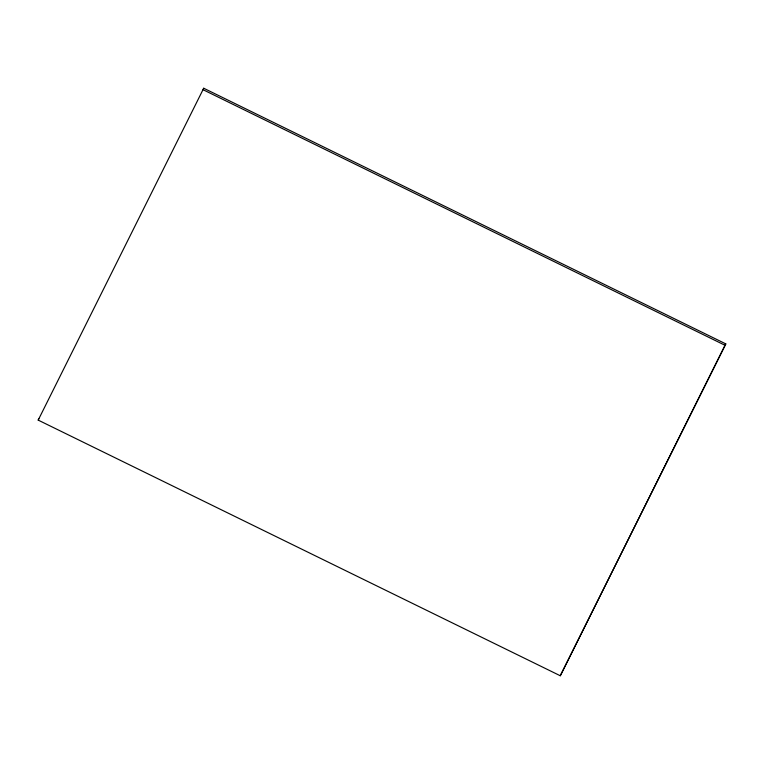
<?xml version="1.0" encoding="UTF-8"?>
<svg xmlns="http://www.w3.org/2000/svg" width="764" height="764" viewBox="0 0 764 764"><rect width="100%" height="100%" fill="white"/><g stroke="black" fill="none" stroke-linecap="round" stroke-linejoin="round"><path stroke-width="1.15" d="M38.2 420.114L203.721 88.242L725.8 343.886L560.279 675.758L38.2 420.114L38.821 418.634M203.721 88.242L203.1 89.722L725.179 345.366M560.279 675.758L725.8 343.886"/></g></svg>
